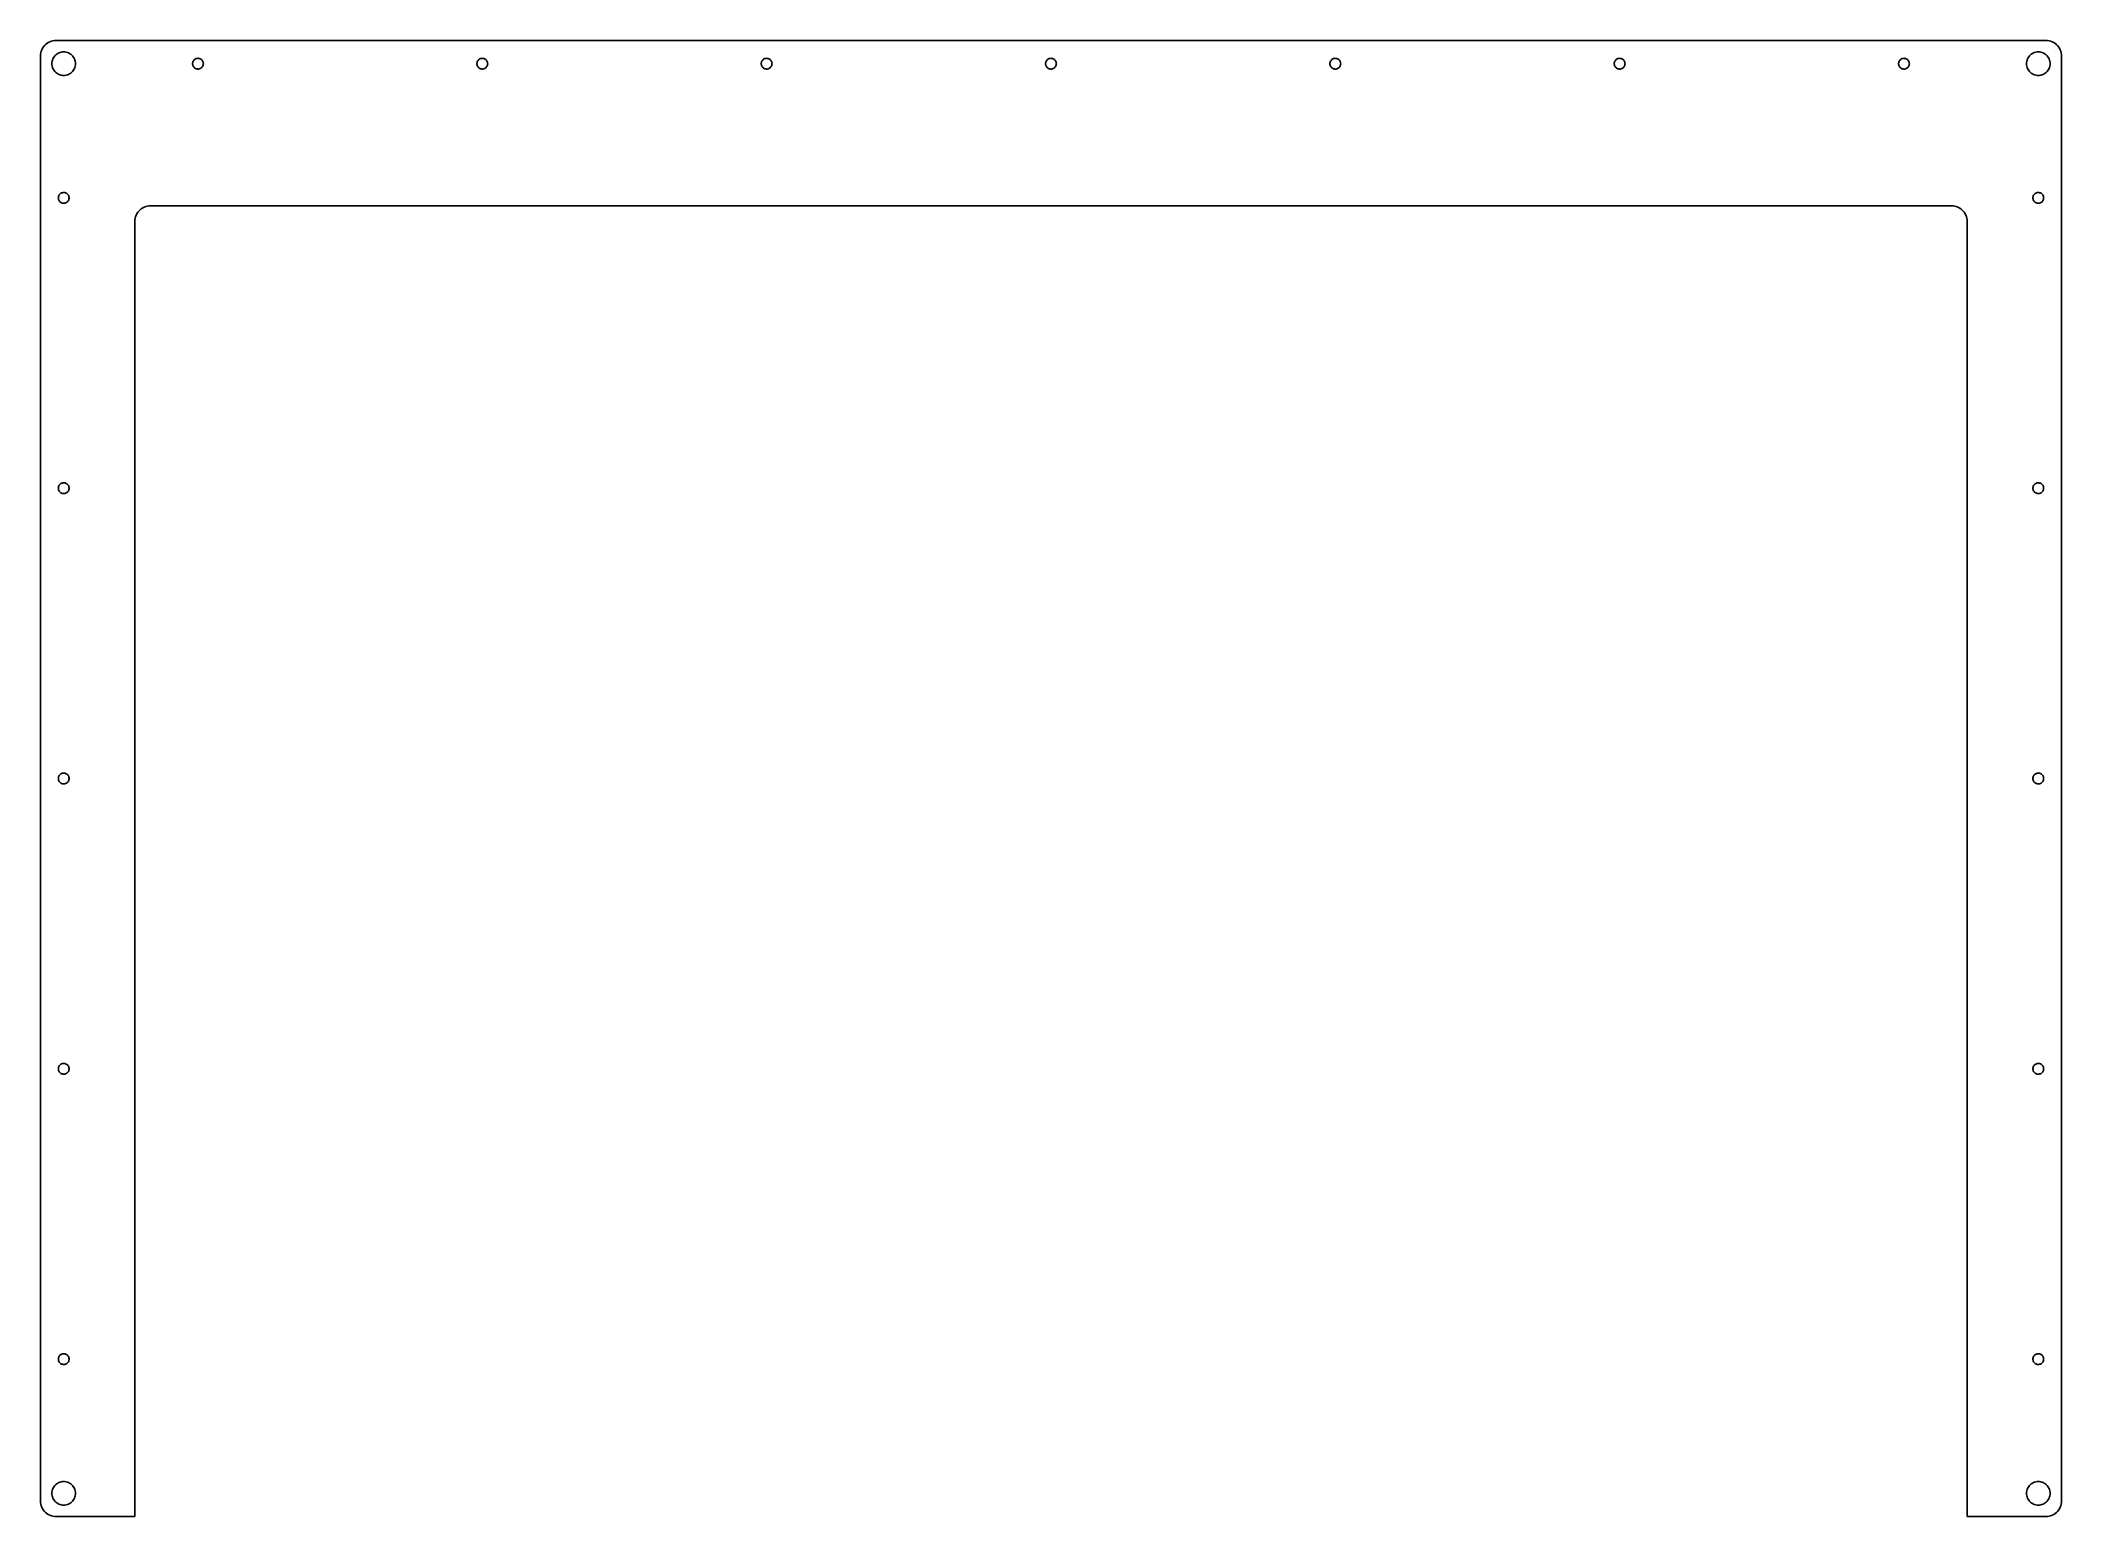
# Model space of a CAD drawing. Header units: metres. Extents: x -320 to 320, y -234 to 234.
import ezdxf

# ---------------------------------------------------------------- set-up
doc = ezdxf.new("R2010")
doc.units = ezdxf.units.M

msp = doc.modelspace()

# ---------------------------------------------------------------- linework, layer by layer
for p, q in [((-319.443, 230.759), (-319.63, 230.27)), ((-319.205, 231.225), (-319.443, 230.759)), ((-318.92, 231.664), (-319.205, 231.225)), ((-318.591, 232.071), (-318.92, 231.664)), ((-318.221, 232.441), (-318.591, 232.071)), ((-317.814, 232.77), (-318.221, 232.441)), ((-317.375, 233.055), (-317.814, 232.77)), ((-316.909, 233.293), (-317.375, 233.055)), ((-316.42, 233.48), (-316.909, 233.293)), ((-315.915, 233.616), (-316.42, 233.48)), ((-315.398, 233.698), (-315.915, 233.616)), ((-314.875, 233.725), (-315.398, 233.698)), ((314.875, 233.725), (-314.875, 233.725)), ((315.398, 233.698), (314.875, 233.725)), ((315.915, 233.616), (315.398, 233.698)), ((316.42, 233.48), (315.915, 233.616)), ((316.909, 233.293), (316.42, 233.48)), ((317.375, 233.055), (316.909, 233.293)), ((317.814, 232.77), (317.375, 233.055)), ((318.221, 232.441), (317.814, 232.77)), ((318.591, 232.071), (318.221, 232.441)), ((318.92, 231.664), (318.591, 232.071)), ((319.205, 231.225), (318.92, 231.664)), ((319.443, 230.759), (319.205, 231.225)), ((319.63, 230.27), (319.443, 230.759)), ((-319.848, 229.248), (-319.875, 228.725)), ((-319.875, 228.725), (-319.875, -228.725)), ((-319.766, 229.765), (-319.848, 229.248)), ((-319.63, 230.27), (-319.766, 229.765)), ((-316.25, 226.35), (-316.229, 226.742)), ((-316.229, 225.958), (-316.25, 226.35)), ((-316.229, 226.742), (-316.168, 227.13)), ((-316.168, 225.57), (-316.229, 225.958)), ((-316.168, 227.13), (-316.066, 227.509)), ((-316.066, 225.191), (-316.168, 225.57)), ((-316.066, 227.509), (-315.926, 227.875)), ((-315.926, 224.825), (-316.066, 225.191)), ((-315.926, 227.875), (-315.748, 228.225)), ((-315.748, 224.475), (-315.926, 224.825)), ((-315.748, 228.225), (-315.534, 228.554)), ((-315.534, 224.146), (-315.748, 224.475)), ((-315.534, 228.554), (-315.287, 228.859)), ((-315.287, 223.841), (-315.534, 224.146)), ((-315.287, 228.859), (-315.009, 229.137)), ((-315.009, 229.137), (-314.704, 229.384)), ((-314.704, 229.384), (-314.375, 229.598)), ((-314.375, 229.598), (-314.025, 229.776)), ((-314.025, 229.776), (-313.659, 229.916)), ((-313.659, 229.916), (-313.28, 230.018)), ((-313.28, 230.018), (-312.892, 230.079)), ((-312.892, 230.079), (-312.5, 230.1)), ((-312.5, 230.1), (-312.108, 230.079)), ((-312.108, 230.079), (-311.72, 230.018)), ((-311.72, 230.018), (-311.341, 229.916)), ((-311.341, 229.916), (-310.975, 229.776)), ((-310.975, 229.776), (-310.625, 229.598)), ((-310.625, 229.598), (-310.296, 229.384)), ((-310.296, 229.384), (-309.991, 229.137)), ((-309.991, 229.137), (-309.713, 228.859)), ((-309.713, 228.859), (-309.466, 228.554)), ((-309.466, 224.146), (-309.713, 223.841)), ((-309.466, 228.554), (-309.252, 228.225)), ((-309.252, 224.475), (-309.466, 224.146)), ((-309.252, 228.225), (-309.074, 227.875)), ((-309.074, 224.825), (-309.252, 224.475)), ((-309.074, 227.875), (-308.934, 227.509)), ((-308.934, 225.191), (-309.074, 224.825)), ((-308.934, 227.509), (-308.832, 227.13)), ((-308.832, 225.57), (-308.934, 225.191)), ((-308.832, 227.13), (-308.771, 226.742)), ((-308.771, 225.958), (-308.832, 225.57)), ((-308.771, 226.742), (-308.75, 226.35)), ((-308.75, 226.35), (-308.771, 225.958)), ((-271.695, 226.474), (-271.659, 226.72)), ((-271.695, 226.226), (-271.695, 226.474)), ((-271.659, 225.98), (-271.695, 226.226)), ((-271.659, 226.72), (-271.588, 226.957)), ((-271.588, 225.743), (-271.659, 225.98)), ((-271.588, 226.957), (-271.482, 227.182)), ((-271.482, 225.518), (-271.588, 225.743)), ((-271.482, 227.182), (-271.346, 227.389)), ((-271.346, 225.311), (-271.482, 225.518)), ((-271.346, 227.389), (-271.18, 227.574)), ((-271.18, 225.126), (-271.346, 225.311)), ((-271.18, 227.574), (-270.989, 227.733)), ((-270.989, 224.967), (-271.18, 225.126)), ((-270.989, 227.733), (-270.777, 227.862)), ((-270.777, 224.838), (-270.989, 224.967)), ((-270.777, 227.862), (-270.549, 227.959)), ((-270.549, 224.741), (-270.777, 224.838)), ((-270.549, 227.959), (-270.309, 228.022)), ((-270.309, 224.678), (-270.549, 224.741)), ((-270.309, 228.022), (-270.062, 228.049)), ((-270.062, 224.651), (-270.309, 224.678)), ((-270.062, 228.049), (-269.814, 228.04)), ((-269.814, 224.66), (-270.062, 224.651)), ((-269.814, 228.04), (-269.57, 227.995)), ((-269.57, 224.705), (-269.814, 224.66)), ((-269.57, 227.995), (-269.335, 227.915)), ((-269.335, 224.785), (-269.57, 224.705)), ((-269.335, 227.915), (-269.114, 227.801)), ((-269.114, 224.899), (-269.335, 224.785)), ((-269.114, 227.801), (-268.913, 227.657)), ((-268.913, 225.043), (-269.114, 224.899)), ((-268.913, 227.657), (-268.734, 227.484)), ((-268.734, 225.216), (-268.913, 225.043)), ((-268.734, 227.484), (-268.582, 227.288)), ((-268.582, 225.412), (-268.734, 225.216)), ((-268.582, 227.288), (-268.461, 227.072)), ((-268.461, 225.628), (-268.582, 225.412)), ((-268.461, 227.072), (-268.372, 226.84)), ((-268.372, 225.86), (-268.461, 225.628)), ((-268.372, 226.84), (-268.318, 226.598)), ((-268.318, 226.102), (-268.372, 225.86)), ((-268.318, 226.598), (-268.3, 226.35)), ((-268.3, 226.35), (-268.318, 226.102)), ((-181.695, 226.474), (-181.659, 226.72)), ((-181.695, 226.226), (-181.695, 226.474)), ((-181.659, 225.98), (-181.695, 226.226)), ((-181.659, 226.72), (-181.588, 226.957)), ((-181.588, 225.743), (-181.659, 225.98)), ((-181.588, 226.957), (-181.482, 227.182)), ((-181.482, 225.518), (-181.588, 225.743)), ((-181.482, 227.182), (-181.346, 227.389)), ((-181.346, 225.311), (-181.482, 225.518)), ((-181.346, 227.389), (-181.18, 227.574)), ((-181.18, 225.126), (-181.346, 225.311)), ((-181.18, 227.574), (-180.989, 227.733)), ((-180.989, 224.967), (-181.18, 225.126)), ((-180.989, 227.733), (-180.777, 227.862)), ((-180.777, 224.838), (-180.989, 224.967)), ((-180.777, 227.862), (-180.549, 227.959)), ((-180.549, 224.741), (-180.777, 224.838)), ((-180.549, 227.959), (-180.309, 228.022)), ((-180.309, 224.678), (-180.549, 224.741)), ((-180.309, 228.022), (-180.062, 228.049)), ((-180.062, 224.651), (-180.309, 224.678)), ((-180.062, 228.049), (-179.814, 228.04)), ((-179.814, 224.66), (-180.062, 224.651)), ((-179.814, 228.04), (-179.57, 227.995)), ((-179.57, 224.705), (-179.814, 224.66)), ((-179.57, 227.995), (-179.335, 227.915)), ((-179.335, 224.785), (-179.57, 224.705)), ((-179.335, 227.915), (-179.114, 227.801)), ((-179.114, 224.899), (-179.335, 224.785)), ((-179.114, 227.801), (-178.913, 227.657)), ((-178.913, 225.043), (-179.114, 224.899)), ((-178.913, 227.657), (-178.734, 227.484)), ((-178.734, 225.216), (-178.913, 225.043)), ((-178.734, 227.484), (-178.582, 227.288)), ((-178.582, 225.412), (-178.734, 225.216)), ((-178.582, 227.288), (-178.461, 227.072)), ((-178.461, 225.628), (-178.582, 225.412)), ((-178.461, 227.072), (-178.372, 226.84)), ((-178.372, 225.86), (-178.461, 225.628)), ((-178.372, 226.84), (-178.318, 226.598)), ((-178.318, 226.102), (-178.372, 225.86)), ((-178.318, 226.598), (-178.3, 226.35)), ((-178.3, 226.35), (-178.318, 226.102)), ((-91.6955, 226.474), (-91.6593, 226.72)), ((-91.6955, 226.226), (-91.6955, 226.474)), ((-91.6593, 225.98), (-91.6955, 226.226)), ((-91.6593, 226.72), (-91.5878, 226.957)), ((-91.5878, 225.743), (-91.6593, 225.98)), ((-91.5878, 226.957), (-91.4825, 227.182)), ((-91.4825, 225.518), (-91.5878, 225.743)), ((-91.4825, 227.182), (-91.3455, 227.389)), ((-91.3455, 225.311), (-91.4825, 225.518)), ((-91.3455, 227.389), (-91.1799, 227.574)), ((-91.1799, 225.126), (-91.3455, 225.311)), ((-91.1799, 227.574), (-90.9892, 227.733)), ((-90.9892, 224.967), (-91.1799, 225.126)), ((-90.9892, 227.733), (-90.7773, 227.862)), ((-90.7773, 224.838), (-90.9892, 224.967)), ((-90.7773, 227.862), (-90.5489, 227.959)), ((-90.5489, 224.741), (-90.7773, 224.838)), ((-90.5489, 227.959), (-90.3088, 228.022)), ((-90.3088, 224.678), (-90.5489, 224.741)), ((-90.3088, 228.022), (-90.0621, 228.049)), ((-90.0621, 224.651), (-90.3088, 224.678)), ((-90.0621, 228.049), (-89.8141, 228.04)), ((-89.8141, 224.66), (-90.0621, 224.651)), ((-89.8141, 228.04), (-89.57, 227.995)), ((-89.57, 224.705), (-89.8141, 224.66)), ((-89.57, 227.995), (-89.3351, 227.915)), ((-89.3351, 224.785), (-89.57, 224.705)), ((-89.3351, 227.915), (-89.1144, 227.801)), ((-89.1144, 224.899), (-89.3351, 224.785)), ((-89.1144, 227.801), (-88.9126, 227.657)), ((-88.9126, 225.043), (-89.1144, 224.899)), ((-88.9126, 227.657), (-88.7339, 227.484)), ((-88.7339, 225.216), (-88.9126, 225.043)), ((-88.7339, 227.484), (-88.5822, 227.288)), ((-88.5822, 225.412), (-88.7339, 225.216)), ((-88.5822, 227.288), (-88.4607, 227.072)), ((-88.4607, 225.628), (-88.5822, 225.412)), ((-88.4607, 227.072), (-88.3721, 226.84)), ((-88.3721, 225.86), (-88.4607, 225.628)), ((-88.3721, 226.84), (-88.3181, 226.598)), ((-88.3181, 226.102), (-88.3721, 225.86)), ((-88.3181, 226.598), (-88.3, 226.35)), ((-88.3, 226.35), (-88.3181, 226.102)), ((-1.69545, 226.474), (-1.65932, 226.72)), ((-1.69545, 226.226), (-1.69545, 226.474)), ((-1.65932, 225.98), (-1.69545, 226.226)), ((-1.65932, 226.72), (-1.58781, 226.957)), ((-1.58781, 225.743), (-1.65932, 225.98)), ((-1.58781, 226.957), (-1.48248, 227.182)), ((-1.48248, 225.518), (-1.58781, 225.743)), ((-1.48248, 227.182), (-1.34554, 227.389)), ((-1.34554, 225.311), (-1.48248, 225.518)), ((-1.34554, 227.389), (-1.17992, 227.574)), ((-1.17992, 225.126), (-1.34554, 225.311)), ((-1.17992, 227.574), (-0.989151, 227.733)), ((-0.989151, 224.967), (-1.17992, 225.126)), ((-0.989151, 227.733), (-0.777298, 227.862)), ((-0.777298, 224.838), (-0.989151, 224.967)), ((-0.777298, 227.862), (-0.548889, 227.959)), ((-0.548889, 224.741), (-0.777298, 224.838)), ((-0.548889, 227.959), (-0.308777, 228.022)), ((-0.308777, 224.678), (-0.548889, 224.741)), ((-0.308777, 228.022), (-0.062073, 228.049)), ((-0.062073, 224.651), (-0.308777, 224.678)), ((-0.062073, 228.049), (0.185928, 228.04)), ((0.185928, 224.66), (-0.062073, 224.651)), ((0.185928, 228.04), (0.429977, 227.995)), ((0.429977, 224.705), (0.185928, 224.66)), ((0.429977, 227.995), (0.664871, 227.915)), ((0.664871, 224.785), (0.429977, 224.705)), ((0.664871, 227.915), (0.88559, 227.801)), ((0.88559, 224.899), (0.664871, 224.785)), ((0.88559, 227.801), (1.08743, 227.657)), ((1.08743, 225.043), (0.88559, 224.899)), ((1.08743, 227.657), (1.2661, 227.484)), ((1.2661, 225.216), (1.08743, 225.043)), ((1.2661, 227.484), (1.41779, 227.288)), ((1.41779, 225.412), (1.2661, 225.216)), ((1.41779, 227.288), (1.53926, 227.072)), ((1.53926, 225.628), (1.41779, 225.412)), ((1.53926, 227.072), (1.62791, 226.84)), ((1.62791, 225.86), (1.53926, 225.628)), ((1.62791, 226.84), (1.68187, 226.598)), ((1.68187, 226.102), (1.62791, 225.86)), ((1.68187, 226.598), (1.7, 226.35)), ((1.7, 226.35), (1.68187, 226.102)), ((88.3045, 226.474), (88.3407, 226.72)), ((88.3045, 226.226), (88.3045, 226.474)), ((88.3407, 225.98), (88.3045, 226.226)), ((88.3407, 226.72), (88.4122, 226.957)), ((88.4122, 225.743), (88.3407, 225.98)), ((88.4122, 226.957), (88.5175, 227.182)), ((88.5175, 225.518), (88.4122, 225.743)), ((88.5175, 227.182), (88.6544, 227.389)), ((88.6544, 225.311), (88.5175, 225.518)), ((88.6544, 227.389), (88.8201, 227.574)), ((88.8201, 225.126), (88.6544, 225.311)), ((88.8201, 227.574), (89.0108, 227.733)), ((89.0108, 224.967), (88.8201, 225.126)), ((89.0108, 227.733), (89.2227, 227.862)), ((89.2227, 224.838), (89.0108, 224.967)), ((89.2227, 227.862), (89.4511, 227.959)), ((89.4511, 224.741), (89.2227, 224.838)), ((89.4511, 227.959), (89.6912, 228.022)), ((89.6912, 224.678), (89.4511, 224.741)), ((89.6912, 228.022), (89.9379, 228.049)), ((89.9379, 224.651), (89.6912, 224.678)), ((89.9379, 228.049), (90.1859, 228.04)), ((90.1859, 224.66), (89.9379, 224.651)), ((90.1859, 228.04), (90.43, 227.995)), ((90.43, 224.705), (90.1859, 224.66)), ((90.43, 227.995), (90.6649, 227.915)), ((90.6649, 224.785), (90.43, 224.705)), ((90.6649, 227.915), (90.8856, 227.801)), ((90.8856, 224.899), (90.6649, 224.785)), ((90.8856, 227.801), (91.0874, 227.657)), ((91.0874, 225.043), (90.8856, 224.899)), ((91.0874, 227.657), (91.2661, 227.484)), ((91.2661, 225.216), (91.0874, 225.043)), ((91.2661, 227.484), (91.4178, 227.288)), ((91.4178, 225.412), (91.2661, 225.216)), ((91.4178, 227.288), (91.5393, 227.072)), ((91.5393, 225.628), (91.4178, 225.412)), ((91.5393, 227.072), (91.6279, 226.84)), ((91.6279, 225.86), (91.5393, 225.628)), ((91.6279, 226.84), (91.6819, 226.598)), ((91.6819, 226.102), (91.6279, 225.86)), ((91.6819, 226.598), (91.7, 226.35)), ((91.7, 226.35), (91.6819, 226.102)), ((178.305, 226.474), (178.341, 226.72)), ((178.305, 226.226), (178.305, 226.474)), ((178.341, 225.98), (178.305, 226.226)), ((178.341, 226.72), (178.412, 226.957)), ((178.412, 225.743), (178.341, 225.98)), ((178.412, 226.957), (178.518, 227.182)), ((178.518, 225.518), (178.412, 225.743)), ((178.518, 227.182), (178.654, 227.389)), ((178.654, 225.311), (178.518, 225.518)), ((178.654, 227.389), (178.82, 227.574)), ((178.82, 225.126), (178.654, 225.311)), ((178.82, 227.574), (179.011, 227.733)), ((179.011, 224.967), (178.82, 225.126)), ((179.011, 227.733), (179.223, 227.862)), ((179.223, 224.838), (179.011, 224.967)), ((179.223, 227.862), (179.451, 227.959)), ((179.451, 224.741), (179.223, 224.838)), ((179.451, 227.959), (179.691, 228.022)), ((179.691, 224.678), (179.451, 224.741)), ((179.691, 228.022), (179.938, 228.049)), ((179.938, 224.651), (179.691, 224.678)), ((179.938, 228.049), (180.186, 228.04)), ((180.186, 224.66), (179.938, 224.651)), ((180.186, 228.04), (180.43, 227.995)), ((180.43, 224.705), (180.186, 224.66)), ((180.43, 227.995), (180.665, 227.915)), ((180.665, 224.785), (180.43, 224.705)), ((180.665, 227.915), (180.886, 227.801)), ((180.886, 224.899), (180.665, 224.785)), ((180.886, 227.801), (181.087, 227.657)), ((181.087, 225.043), (180.886, 224.899)), ((181.087, 227.657), (181.266, 227.484)), ((181.266, 225.216), (181.087, 225.043)), ((181.266, 227.484), (181.418, 227.288)), ((181.418, 225.412), (181.266, 225.216)), ((181.418, 227.288), (181.539, 227.072)), ((181.539, 225.628), (181.418, 225.412)), ((181.539, 227.072), (181.628, 226.84)), ((181.628, 225.86), (181.539, 225.628)), ((181.628, 226.84), (181.682, 226.598)), ((181.682, 226.102), (181.628, 225.86)), ((181.682, 226.598), (181.7, 226.35)), ((181.7, 226.35), (181.682, 226.102)), ((268.305, 226.474), (268.341, 226.72)), ((268.305, 226.226), (268.305, 226.474)), ((268.341, 225.98), (268.305, 226.226)), ((268.341, 226.72), (268.412, 226.957)), ((268.412, 225.743), (268.341, 225.98)), ((268.412, 226.957), (268.518, 227.182)), ((268.518, 225.518), (268.412, 225.743)), ((268.518, 227.182), (268.654, 227.389)), ((268.654, 225.311), (268.518, 225.518)), ((268.654, 227.389), (268.82, 227.574)), ((268.82, 225.126), (268.654, 225.311)), ((268.82, 227.574), (269.011, 227.733)), ((269.011, 224.967), (268.82, 225.126)), ((269.011, 227.733), (269.223, 227.862)), ((269.223, 224.838), (269.011, 224.967)), ((269.223, 227.862), (269.451, 227.959)), ((269.451, 224.741), (269.223, 224.838)), ((269.451, 227.959), (269.691, 228.022)), ((269.691, 224.678), (269.451, 224.741)), ((269.691, 228.022), (269.938, 228.049)), ((269.938, 224.651), (269.691, 224.678)), ((269.938, 228.049), (270.186, 228.04)), ((270.186, 224.66), (269.938, 224.651)), ((270.186, 228.04), (270.43, 227.995)), ((270.43, 224.705), (270.186, 224.66)), ((270.43, 227.995), (270.665, 227.915)), ((270.665, 224.785), (270.43, 224.705)), ((270.665, 227.915), (270.886, 227.801)), ((270.886, 224.899), (270.665, 224.785)), ((270.886, 227.801), (271.087, 227.657)), ((271.087, 225.043), (270.886, 224.899)), ((271.087, 227.657), (271.266, 227.484)), ((271.266, 225.216), (271.087, 225.043)), ((271.266, 227.484), (271.418, 227.288)), ((271.418, 225.412), (271.266, 225.216)), ((271.418, 227.288), (271.539, 227.072)), ((271.539, 225.628), (271.418, 225.412)), ((271.539, 227.072), (271.628, 226.84)), ((271.628, 225.86), (271.539, 225.628)), ((271.628, 226.84), (271.682, 226.598)), ((271.682, 226.102), (271.628, 225.86)), ((271.682, 226.598), (271.7, 226.35)), ((271.7, 226.35), (271.682, 226.102)), ((308.75, 226.35), (308.771, 226.742)), ((308.771, 225.958), (308.75, 226.35)), ((308.771, 226.742), (308.832, 227.13)), ((308.832, 225.57), (308.771, 225.958)), ((308.832, 227.13), (308.934, 227.509)), ((308.934, 225.191), (308.832, 225.57)), ((308.934, 227.509), (309.074, 227.875)), ((309.074, 224.825), (308.934, 225.191)), ((309.074, 227.875), (309.252, 228.225)), ((309.252, 224.475), (309.074, 224.825)), ((309.252, 228.225), (309.466, 228.554)), ((309.466, 224.146), (309.252, 224.475)), ((309.466, 228.554), (309.713, 228.859)), ((309.713, 223.841), (309.466, 224.146)), ((309.713, 228.859), (309.991, 229.137)), ((309.991, 229.137), (310.296, 229.384)), ((310.296, 229.384), (310.625, 229.598)), ((310.625, 229.598), (310.975, 229.776)), ((310.975, 229.776), (311.341, 229.916)), ((311.341, 229.916), (311.72, 230.018)), ((311.72, 230.018), (312.108, 230.079)), ((312.108, 230.079), (312.5, 230.1)), ((312.5, 230.1), (312.892, 230.079)), ((312.892, 230.079), (313.28, 230.018)), ((313.28, 230.018), (313.659, 229.916)), ((313.659, 229.916), (314.025, 229.776)), ((314.025, 229.776), (314.375, 229.598)), ((314.375, 229.598), (314.704, 229.384)), ((314.704, 229.384), (315.009, 229.137)), ((315.009, 229.137), (315.287, 228.859)), ((315.287, 228.859), (315.534, 228.554)), ((315.534, 224.146), (315.287, 223.841)), ((315.534, 228.554), (315.748, 228.225)), ((315.748, 224.475), (315.534, 224.146)), ((315.748, 228.225), (315.926, 227.875)), ((315.926, 224.825), (315.748, 224.475)), ((315.926, 227.875), (316.066, 227.509)), ((316.066, 225.191), (315.926, 224.825)), ((316.066, 227.509), (316.168, 227.13)), ((316.168, 225.57), (316.066, 225.191)), ((316.168, 227.13), (316.229, 226.742)), ((316.229, 225.958), (316.168, 225.57)), ((316.229, 226.742), (316.25, 226.35)), ((316.25, 226.35), (316.229, 225.958)), ((319.766, 229.765), (319.63, 230.27)), ((319.848, 229.248), (319.766, 229.765)), ((319.875, 228.725), (319.848, 229.248)), ((319.875, -228.725), (319.875, 228.725)), ((-315.009, 223.563), (-315.287, 223.841)), ((-314.704, 223.316), (-315.009, 223.563)), ((-314.375, 223.102), (-314.704, 223.316)), ((-314.025, 222.924), (-314.375, 223.102)), ((-313.659, 222.784), (-314.025, 222.924)), ((-313.28, 222.682), (-313.659, 222.784)), ((-312.892, 222.621), (-313.28, 222.682)), ((-312.5, 222.6), (-312.892, 222.621)), ((-312.108, 222.621), (-312.5, 222.6)), ((-311.72, 222.682), (-312.108, 222.621)), ((-311.341, 222.784), (-311.72, 222.682)), ((-310.975, 222.924), (-311.341, 222.784)), ((-310.625, 223.102), (-310.975, 222.924)), ((-310.296, 223.316), (-310.625, 223.102)), ((-309.991, 223.563), (-310.296, 223.316)), ((-309.713, 223.841), (-309.991, 223.563)), ((309.991, 223.563), (309.713, 223.841)), ((310.296, 223.316), (309.991, 223.563)), ((310.625, 223.102), (310.296, 223.316)), ((310.975, 222.924), (310.625, 223.102)), ((311.341, 222.784), (310.975, 222.924)), ((311.72, 222.682), (311.341, 222.784)), ((312.108, 222.621), (311.72, 222.682)), ((312.5, 222.6), (312.108, 222.621)), ((312.892, 222.621), (312.5, 222.6)), ((313.28, 222.682), (312.892, 222.621)), ((313.659, 222.784), (313.28, 222.682)), ((314.025, 222.924), (313.659, 222.784)), ((314.375, 223.102), (314.025, 222.924)), ((314.704, 223.316), (314.375, 223.102)), ((315.009, 223.563), (314.704, 223.316)), ((315.287, 223.841), (315.009, 223.563)), ((-312.93, 185.495), (-312.686, 185.54)), ((-312.686, 185.54), (-312.438, 185.549)), ((-312.438, 185.549), (-312.191, 185.522)), ((312.191, 185.522), (312.438, 185.549)), ((312.438, 185.549), (312.686, 185.54)), ((312.686, 185.54), (312.93, 185.495)), ((-314.2, 183.85), (-314.182, 184.098)), ((-314.182, 183.602), (-314.2, 183.85)), ((-314.182, 184.098), (-314.128, 184.34)), ((-314.128, 183.36), (-314.182, 183.602)), ((-314.128, 184.34), (-314.039, 184.572)), ((-314.039, 183.128), (-314.128, 183.36)), ((-314.039, 184.572), (-313.918, 184.788)), ((-313.918, 182.912), (-314.039, 183.128)), ((-313.918, 184.788), (-313.766, 184.984)), ((-313.766, 182.716), (-313.918, 182.912)), ((-313.766, 184.984), (-313.587, 185.157)), ((-313.587, 182.543), (-313.766, 182.716)), ((-313.587, 185.157), (-313.386, 185.301)), ((-313.386, 182.399), (-313.587, 182.543)), ((-313.386, 185.301), (-313.165, 185.415)), ((-313.165, 182.285), (-313.386, 182.399)), ((-313.165, 185.415), (-312.93, 185.495)), ((-312.93, 182.205), (-313.165, 182.285)), ((-312.686, 182.16), (-312.93, 182.205)), ((-312.438, 182.151), (-312.686, 182.16)), ((-312.191, 182.178), (-312.438, 182.151)), ((-312.191, 185.522), (-311.951, 185.459)), ((-311.951, 182.241), (-312.191, 182.178)), ((-311.951, 185.459), (-311.723, 185.362)), ((-311.723, 182.338), (-311.951, 182.241)), ((-311.723, 185.362), (-311.511, 185.233)), ((-311.511, 182.467), (-311.723, 182.338)), ((-311.511, 185.233), (-311.32, 185.074)), ((-311.32, 182.626), (-311.511, 182.467)), ((-311.32, 185.074), (-311.154, 184.889)), ((-311.154, 182.811), (-311.32, 182.626)), ((-311.154, 184.889), (-311.018, 184.682)), ((-311.018, 183.018), (-311.154, 182.811)), ((-311.018, 184.682), (-310.912, 184.457)), ((-310.912, 183.243), (-311.018, 183.018)), ((-310.912, 184.457), (-310.841, 184.22)), ((-310.841, 183.48), (-310.912, 183.243)), ((-310.841, 184.22), (-310.805, 183.974)), ((-310.805, 183.726), (-310.841, 183.48)), ((-310.805, 183.974), (-310.805, 183.726)), ((-289.33, 178.85), (-289.045, 179.289)), ((-289.045, 179.289), (-288.716, 179.696)), ((-288.716, 179.696), (-288.346, 180.066)), ((-288.346, 180.066), (-287.939, 180.395)), ((-287.939, 180.395), (-287.5, 180.68)), ((-287.5, 180.68), (-287.034, 180.918)), ((-287.034, 180.918), (-286.545, 181.105)), ((-286.545, 181.105), (-286.04, 181.241)), ((-286.04, 181.241), (-285.523, 181.323)), ((-285.523, 181.323), (-285, 181.35)), ((-285, 181.35), (285, 181.35)), ((285, 181.35), (285.523, 181.323)), ((285.523, 181.323), (286.04, 181.241)), ((286.04, 181.241), (286.545, 181.105)), ((286.545, 181.105), (287.034, 180.918)), ((287.034, 180.918), (287.5, 180.68)), ((287.5, 180.68), (287.939, 180.395)), ((287.939, 180.395), (288.346, 180.066)), ((288.346, 180.066), (288.716, 179.696)), ((288.716, 179.696), (289.045, 179.289)), ((289.045, 179.289), (289.33, 178.85)), ((310.805, 183.974), (310.841, 184.22)), ((310.805, 183.726), (310.805, 183.974)), ((310.841, 183.48), (310.805, 183.726)), ((310.841, 184.22), (310.912, 184.457)), ((310.912, 183.243), (310.841, 183.48)), ((310.912, 184.457), (311.018, 184.682)), ((311.018, 183.018), (310.912, 183.243)), ((311.018, 184.682), (311.154, 184.889)), ((311.154, 182.811), (311.018, 183.018)), ((311.154, 184.889), (311.32, 185.074)), ((311.32, 182.626), (311.154, 182.811)), ((311.32, 185.074), (311.511, 185.233)), ((311.511, 182.467), (311.32, 182.626)), ((311.511, 185.233), (311.723, 185.362)), ((311.723, 182.338), (311.511, 182.467)), ((311.723, 185.362), (311.951, 185.459)), ((311.951, 182.241), (311.723, 182.338)), ((311.951, 185.459), (312.191, 185.522)), ((312.191, 182.178), (311.951, 182.241)), ((312.438, 182.151), (312.191, 182.178)), ((312.686, 182.16), (312.438, 182.151)), ((312.93, 182.205), (312.686, 182.16)), ((312.93, 185.495), (313.165, 185.415)), ((313.165, 182.285), (312.93, 182.205)), ((313.165, 185.415), (313.386, 185.301)), ((313.386, 182.399), (313.165, 182.285)), ((313.386, 185.301), (313.587, 185.157)), ((313.587, 182.543), (313.386, 182.399)), ((313.587, 185.157), (313.766, 184.984)), ((313.766, 182.716), (313.587, 182.543)), ((313.766, 184.984), (313.918, 184.788)), ((313.918, 182.912), (313.766, 182.716)), ((313.918, 184.788), (314.039, 184.572)), ((314.039, 183.128), (313.918, 182.912)), ((314.039, 184.572), (314.128, 184.34)), ((314.128, 183.36), (314.039, 183.128)), ((314.128, 184.34), (314.182, 184.098)), ((314.182, 183.602), (314.128, 183.36)), ((314.182, 184.098), (314.2, 183.85)), ((314.2, 183.85), (314.182, 183.602)), ((-290, 176.35), (-289.973, 176.873)), ((-290, -233.725), (-290, 176.35)), ((-289.973, 176.873), (-289.891, 177.39)), ((-289.891, 177.39), (-289.755, 177.895)), ((-289.755, 177.895), (-289.568, 178.384)), ((-289.568, 178.384), (-289.33, 178.85)), ((289.33, 178.85), (289.568, 178.384)), ((289.568, 178.384), (289.755, 177.895)), ((289.755, 177.895), (289.891, 177.39)), ((289.891, 177.39), (289.973, 176.873)), ((289.973, 176.873), (290, 176.35)), ((290, 176.35), (290, -233.725)), ((-314.2, 91.925), (-314.182, 92.1725)), ((-314.182, 91.6775), (-314.2, 91.925)), ((-314.182, 92.1725), (-314.128, 92.4148)), ((-314.128, 91.4352), (-314.182, 91.6775)), ((-314.128, 92.4148), (-314.039, 92.6466)), ((-314.039, 91.2034), (-314.128, 91.4352)), ((-314.039, 92.6466), (-313.918, 92.863)), ((-313.918, 90.987), (-314.039, 91.2034)), ((-313.918, 92.863), (-313.766, 93.0594)), ((-313.766, 90.7906), (-313.918, 90.987)), ((-313.766, 93.0594), (-313.587, 93.2317)), ((-313.587, 90.6183), (-313.766, 90.7906)), ((-313.587, 93.2317), (-313.386, 93.3761)), ((-313.386, 90.4739), (-313.587, 90.6183)), ((-313.386, 93.3761), (-313.165, 93.4896)), ((-313.165, 90.3604), (-313.386, 90.4739)), ((-313.165, 93.4896), (-312.93, 93.5697)), ((-312.93, 90.2803), (-313.165, 90.3604)), ((-312.93, 93.5697), (-312.686, 93.6148)), ((-312.686, 90.2352), (-312.93, 90.2803)), ((-312.686, 93.6148), (-312.438, 93.6239)), ((-312.438, 90.2261), (-312.686, 90.2352)), ((-312.438, 93.6239), (-312.191, 93.5967)), ((-312.191, 90.2533), (-312.438, 90.2261)), ((-312.191, 93.5967), (-311.951, 93.534)), ((-311.951, 90.3161), (-312.191, 90.2533)), ((-311.951, 93.534), (-311.723, 93.4369)), ((-311.723, 90.4131), (-311.951, 90.3161)), ((-311.723, 93.4369), (-311.511, 93.3076)), ((-311.511, 90.5424), (-311.723, 90.4131)), ((-311.511, 93.3076), (-311.32, 93.1488)), ((-311.32, 90.7012), (-311.511, 90.5424)), ((-311.32, 93.1488), (-311.154, 92.964)), ((-311.154, 90.886), (-311.32, 90.7012)), ((-311.154, 92.964), (-311.018, 92.757)), ((-311.018, 91.093), (-311.154, 90.886)), ((-311.018, 92.757), (-310.912, 92.5323)), ((-310.912, 91.3177), (-311.018, 91.093)), ((-310.912, 92.5323), (-310.841, 92.2946)), ((-310.841, 91.5554), (-310.912, 91.3177)), ((-310.841, 92.2946), (-310.805, 92.0491)), ((-310.805, 91.8009), (-310.841, 91.5554)), ((-310.805, 92.0491), (-310.805, 91.8009)), ((310.805, 92.0491), (310.841, 92.2946)), ((310.805, 91.8009), (310.805, 92.0491)), ((310.841, 91.5554), (310.805, 91.8009)), ((310.841, 92.2946), (310.912, 92.5323)), ((310.912, 91.3177), (310.841, 91.5554)), ((310.912, 92.5323), (311.018, 92.757)), ((311.018, 91.093), (310.912, 91.3177)), ((311.018, 92.757), (311.154, 92.964)), ((311.154, 90.886), (311.018, 91.093)), ((311.154, 92.964), (311.32, 93.1488)), ((311.32, 90.7012), (311.154, 90.886)), ((311.32, 93.1488), (311.511, 93.3076)), ((311.511, 90.5424), (311.32, 90.7012)), ((311.511, 93.3076), (311.723, 93.4369)), ((311.723, 90.4131), (311.511, 90.5424)), ((311.723, 93.4369), (311.951, 93.534)), ((311.951, 90.3161), (311.723, 90.4131)), ((311.951, 93.534), (312.191, 93.5967)), ((312.191, 90.2533), (311.951, 90.3161)), ((312.191, 93.5967), (312.438, 93.6239)), ((312.438, 90.2261), (312.191, 90.2533)), ((312.438, 93.6239), (312.686, 93.6148)), ((312.686, 90.2352), (312.438, 90.2261)), ((312.686, 93.6148), (312.93, 93.5697)), ((312.93, 90.2803), (312.686, 90.2352)), ((312.93, 93.5697), (313.165, 93.4896)), ((313.165, 90.3604), (312.93, 90.2803)), ((313.165, 93.4896), (313.386, 93.3761)), ((313.386, 90.4739), (313.165, 90.3604)), ((313.386, 93.3761), (313.587, 93.2317)), ((313.587, 90.6183), (313.386, 90.4739)), ((313.587, 93.2317), (313.766, 93.0594)), ((313.766, 90.7906), (313.587, 90.6183)), ((313.766, 93.0594), (313.918, 92.863)), ((313.918, 90.987), (313.766, 90.7906)), ((313.918, 92.863), (314.039, 92.6466)), ((314.039, 91.2034), (313.918, 90.987)), ((314.039, 92.6466), (314.128, 92.4148)), ((314.128, 91.4352), (314.039, 91.2034)), ((314.128, 92.4148), (314.182, 92.1725)), ((314.182, 91.6775), (314.128, 91.4352)), ((314.182, 92.1725), (314.2, 91.925)), ((314.2, 91.925), (314.182, 91.6775)), ((-314.2, 0), (-314.182, 0.247513)), ((-314.182, -0.247513), (-314.2, 0)), ((-314.182, 0.247513), (-314.128, 0.489761)), ((-314.128, 0.489761), (-314.039, 0.721573)), ((-314.039, 0.721573), (-313.918, 0.938004)), ((-313.918, 0.938004), (-313.766, 1.13443)), ((-313.766, 1.13443), (-313.587, 1.30669)), ((-313.587, 1.30669), (-313.386, 1.4511)), ((-313.386, 1.4511), (-313.165, 1.56458)), ((-313.165, 1.56458), (-312.93, 1.64471)), ((-312.93, 1.64471), (-312.686, 1.68979)), ((-312.686, 1.68979), (-312.438, 1.69885)), ((-312.438, 1.69885), (-312.191, 1.67171)), ((-312.191, 1.67171), (-311.951, 1.60893)), ((-311.951, 1.60893), (-311.723, 1.51187)), ((-311.723, 1.51187), (-311.511, 1.38258)), ((-311.511, 1.38258), (-311.32, 1.22383)), ((-311.32, 1.22383), (-311.154, 1.03899)), ((-311.154, 1.03899), (-311.018, 0.832001)), ((-311.018, 0.832001), (-310.912, 0.607285)), ((-310.912, 0.607285), (-310.841, 0.369629)), ((-310.841, 0.369629), (-310.805, 0.124084)), ((-310.805, 0.124084), (-310.805, -0.124084)), ((310.805, 0.124084), (310.841, 0.369629)), ((310.805, -0.124084), (310.805, 0.124084)), ((310.841, 0.369629), (310.912, 0.607285)), ((310.912, 0.607285), (311.018, 0.832001)), ((311.018, 0.832001), (311.154, 1.03899)), ((311.154, 1.03899), (311.32, 1.22383)), ((311.32, 1.22383), (311.511, 1.38258)), ((311.511, 1.38258), (311.723, 1.51187)), ((311.723, 1.51187), (311.951, 1.60893)), ((311.951, 1.60893), (312.191, 1.67171)), ((312.191, 1.67171), (312.438, 1.69885)), ((312.438, 1.69885), (312.686, 1.68979)), ((312.686, 1.68979), (312.93, 1.64471)), ((312.93, 1.64471), (313.165, 1.56458)), ((313.165, 1.56458), (313.386, 1.4511)), ((313.386, 1.4511), (313.587, 1.30669)), ((313.587, 1.30669), (313.766, 1.13443)), ((313.766, 1.13443), (313.918, 0.938004)), ((313.918, 0.938004), (314.039, 0.721573)), ((314.039, 0.721573), (314.128, 0.489761)), ((314.128, 0.489761), (314.182, 0.247513)), ((314.182, 0.247513), (314.2, 0)), ((314.2, 0), (314.182, -0.247513)), ((-314.128, -0.489761), (-314.182, -0.247513)), ((-314.039, -0.721573), (-314.128, -0.489761)), ((-313.918, -0.938004), (-314.039, -0.721573)), ((-313.766, -1.13443), (-313.918, -0.938004)), ((-313.587, -1.30669), (-313.766, -1.13443)), ((-313.386, -1.4511), (-313.587, -1.30669)), ((-313.165, -1.56458), (-313.386, -1.4511)), ((-312.93, -1.64471), (-313.165, -1.56458)), ((-312.686, -1.68979), (-312.93, -1.64471)), ((-312.438, -1.69885), (-312.686, -1.68979)), ((-312.191, -1.67171), (-312.438, -1.69885)), ((-311.951, -1.60893), (-312.191, -1.67171)), ((-311.723, -1.51187), (-311.951, -1.60893)), ((-311.511, -1.38258), (-311.723, -1.51187)), ((-311.32, -1.22383), (-311.511, -1.38258)), ((-311.154, -1.03899), (-311.32, -1.22383)), ((-311.018, -0.832001), (-311.154, -1.03899)), ((-310.912, -0.607285), (-311.018, -0.832001)), ((-310.841, -0.369629), (-310.912, -0.607285)), ((-310.805, -0.124084), (-310.841, -0.369629)), ((310.841, -0.369629), (310.805, -0.124084)), ((310.912, -0.607285), (310.841, -0.369629)), ((311.018, -0.832001), (310.912, -0.607285)), ((311.154, -1.03899), (311.018, -0.832001)), ((311.32, -1.22383), (311.154, -1.03899)), ((311.511, -1.38258), (311.32, -1.22383)), ((311.723, -1.51187), (311.511, -1.38258)), ((311.951, -1.60893), (311.723, -1.51187)), ((312.191, -1.67171), (311.951, -1.60893)), ((312.438, -1.69885), (312.191, -1.67171)), ((312.686, -1.68979), (312.438, -1.69885)), ((312.93, -1.64471), (312.686, -1.68979)), ((313.165, -1.56458), (312.93, -1.64471)), ((313.386, -1.4511), (313.165, -1.56458)), ((313.587, -1.30669), (313.386, -1.4511)), ((313.766, -1.13443), (313.587, -1.30669)), ((313.918, -0.938004), (313.766, -1.13443)), ((314.039, -0.721573), (313.918, -0.938004)), ((314.128, -0.489761), (314.039, -0.721573)), ((314.182, -0.247513), (314.128, -0.489761)), ((-314.2, -91.925), (-314.182, -91.6775)), ((-314.182, -92.1725), (-314.2, -91.925)), ((-314.182, -91.6775), (-314.128, -91.4352)), ((-314.128, -92.4148), (-314.182, -92.1725)), ((-314.128, -91.4352), (-314.039, -91.2034)), ((-314.039, -92.6466), (-314.128, -92.4148)), ((-314.039, -91.2034), (-313.918, -90.987)), ((-313.918, -92.863), (-314.039, -92.6466)), ((-313.918, -90.987), (-313.766, -90.7906)), ((-313.766, -93.0594), (-313.918, -92.863)), ((-313.766, -90.7906), (-313.587, -90.6183)), ((-313.587, -93.2317), (-313.766, -93.0594)), ((-313.587, -90.6183), (-313.386, -90.4739)), ((-313.386, -93.3761), (-313.587, -93.2317)), ((-313.386, -90.4739), (-313.165, -90.3604)), ((-313.165, -93.4896), (-313.386, -93.3761)), ((-313.165, -90.3604), (-312.93, -90.2803)), ((-312.93, -93.5697), (-313.165, -93.4896)), ((-312.93, -90.2803), (-312.686, -90.2352)), ((-312.686, -93.6148), (-312.93, -93.5697)), ((-312.686, -90.2352), (-312.438, -90.2261)), ((-312.438, -93.6239), (-312.686, -93.6148)), ((-312.438, -90.2261), (-312.191, -90.2533)), ((-312.191, -93.5967), (-312.438, -93.6239)), ((-312.191, -90.2533), (-311.951, -90.3161)), ((-311.951, -93.534), (-312.191, -93.5967)), ((-311.951, -90.3161), (-311.723, -90.4131)), ((-311.723, -93.4369), (-311.951, -93.534)), ((-311.723, -90.4131), (-311.511, -90.5424)), ((-311.511, -93.3076), (-311.723, -93.4369)), ((-311.511, -90.5424), (-311.32, -90.7012)), ((-311.32, -93.1488), (-311.511, -93.3076)), ((-311.32, -90.7012), (-311.154, -90.886)), ((-311.154, -92.964), (-311.32, -93.1488)), ((-311.154, -90.886), (-311.018, -91.093)), ((-311.018, -92.757), (-311.154, -92.964)), ((-311.018, -91.093), (-310.912, -91.3177)), ((-310.912, -92.5323), (-311.018, -92.757)), ((-310.912, -91.3177), (-310.841, -91.5554)), ((-310.841, -92.2946), (-310.912, -92.5323)), ((-310.841, -91.5554), (-310.805, -91.8009)), ((-310.805, -92.0491), (-310.841, -92.2946)), ((-310.805, -91.8009), (-310.805, -92.0491)), ((310.805, -91.8009), (310.841, -91.5554)), ((310.805, -92.0491), (310.805, -91.8009)), ((310.841, -92.2946), (310.805, -92.0491)), ((310.841, -91.5554), (310.912, -91.3177)), ((310.912, -92.5323), (310.841, -92.2946)), ((310.912, -91.3177), (311.018, -91.093)), ((311.018, -92.757), (310.912, -92.5323)), ((311.018, -91.093), (311.154, -90.886)), ((311.154, -92.964), (311.018, -92.757)), ((311.154, -90.886), (311.32, -90.7012)), ((311.32, -93.1488), (311.154, -92.964)), ((311.32, -90.7012), (311.511, -90.5424)), ((311.511, -93.3076), (311.32, -93.1488)), ((311.511, -90.5424), (311.723, -90.4131)), ((311.723, -93.4369), (311.511, -93.3076)), ((311.723, -90.4131), (311.951, -90.3161)), ((311.951, -93.534), (311.723, -93.4369)), ((311.951, -90.3161), (312.191, -90.2533)), ((312.191, -93.5967), (311.951, -93.534)), ((312.191, -90.2533), (312.438, -90.2261)), ((312.438, -93.6239), (312.191, -93.5967)), ((312.438, -90.2261), (312.686, -90.2352)), ((312.686, -93.6148), (312.438, -93.6239)), ((312.686, -90.2352), (312.93, -90.2803)), ((312.93, -93.5697), (312.686, -93.6148)), ((312.93, -90.2803), (313.165, -90.3604)), ((313.165, -93.4896), (312.93, -93.5697)), ((313.165, -90.3604), (313.386, -90.4739)), ((313.386, -93.3761), (313.165, -93.4896)), ((313.386, -90.4739), (313.587, -90.6183)), ((313.587, -93.2317), (313.386, -93.3761)), ((313.587, -90.6183), (313.766, -90.7906)), ((313.766, -93.0594), (313.587, -93.2317)), ((313.766, -90.7906), (313.918, -90.987)), ((313.918, -92.863), (313.766, -93.0594)), ((313.918, -90.987), (314.039, -91.2034)), ((314.039, -92.6466), (313.918, -92.863)), ((314.039, -91.2034), (314.128, -91.4352)), ((314.128, -92.4148), (314.039, -92.6466)), ((314.128, -91.4352), (314.182, -91.6775)), ((314.182, -92.1725), (314.128, -92.4148)), ((314.182, -91.6775), (314.2, -91.925)), ((314.2, -91.925), (314.182, -92.1725)), ((-314.2, -183.85), (-314.182, -183.602)), ((-314.182, -184.098), (-314.2, -183.85)), ((-314.182, -183.602), (-314.128, -183.36)), ((-314.128, -184.34), (-314.182, -184.098)), ((-314.128, -183.36), (-314.039, -183.128)), ((-314.039, -184.572), (-314.128, -184.34)), ((-314.039, -183.128), (-313.918, -182.912)), ((-313.918, -184.788), (-314.039, -184.572)), ((-313.918, -182.912), (-313.766, -182.716)), ((-313.766, -184.984), (-313.918, -184.788)), ((-313.766, -182.716), (-313.587, -182.543)), ((-313.587, -185.157), (-313.766, -184.984)), ((-313.587, -182.543), (-313.386, -182.399)), ((-313.386, -185.301), (-313.587, -185.157)), ((-313.386, -182.399), (-313.165, -182.285)), ((-313.165, -185.415), (-313.386, -185.301)), ((-313.165, -182.285), (-312.93, -182.205)), ((-312.93, -185.495), (-313.165, -185.415)), ((-312.93, -182.205), (-312.686, -182.16)), ((-312.686, -185.54), (-312.93, -185.495)), ((-312.686, -182.16), (-312.438, -182.151)), ((-312.438, -182.151), (-312.191, -182.178)), ((-312.191, -185.522), (-312.438, -185.549)), ((-312.191, -182.178), (-311.951, -182.241)), ((-311.951, -185.459), (-312.191, -185.522)), ((-311.951, -182.241), (-311.723, -182.338)), ((-311.723, -185.362), (-311.951, -185.459)), ((-311.723, -182.338), (-311.511, -182.467)), ((-311.511, -185.233), (-311.723, -185.362)), ((-311.511, -182.467), (-311.32, -182.626)), ((-311.32, -185.074), (-311.511, -185.233)), ((-311.32, -182.626), (-311.154, -182.811)), ((-311.154, -184.889), (-311.32, -185.074)), ((-311.154, -182.811), (-311.018, -183.018)), ((-311.018, -184.682), (-311.154, -184.889)), ((-311.018, -183.018), (-310.912, -183.243)), ((-310.912, -184.457), (-311.018, -184.682)), ((-310.912, -183.243), (-310.841, -183.48)), ((-310.841, -184.22), (-310.912, -184.457)), ((-310.841, -183.48), (-310.805, -183.726)), ((-310.805, -183.974), (-310.841, -184.22)), ((-310.805, -183.726), (-310.805, -183.974)), ((310.805, -183.726), (310.841, -183.48)), ((310.805, -183.974), (310.805, -183.726)), ((310.841, -184.22), (310.805, -183.974)), ((310.841, -183.48), (310.912, -183.243)), ((310.912, -184.457), (310.841, -184.22)), ((310.912, -183.243), (311.018, -183.018)), ((311.018, -184.682), (310.912, -184.457)), ((311.018, -183.018), (311.154, -182.811)), ((311.154, -184.889), (311.018, -184.682)), ((311.154, -182.811), (311.32, -182.626)), ((311.32, -185.074), (311.154, -184.889)), ((311.32, -182.626), (311.511, -182.467)), ((311.511, -185.233), (311.32, -185.074)), ((311.511, -182.467), (311.723, -182.338)), ((311.723, -185.362), (311.511, -185.233)), ((311.723, -182.338), (311.951, -182.241)), ((311.951, -185.459), (311.723, -185.362)), ((311.951, -182.241), (312.191, -182.178)), ((312.191, -185.522), (311.951, -185.459)), ((312.191, -182.178), (312.438, -182.151)), ((312.438, -185.549), (312.191, -185.522)), ((312.438, -182.151), (312.686, -182.16)), ((312.686, -182.16), (312.93, -182.205)), ((312.93, -185.495), (312.686, -185.54)), ((312.93, -182.205), (313.165, -182.285)), ((313.165, -185.415), (312.93, -185.495)), ((313.165, -182.285), (313.386, -182.399)), ((313.386, -185.301), (313.165, -185.415)), ((313.386, -182.399), (313.587, -182.543)), ((313.587, -185.157), (313.386, -185.301)), ((313.587, -182.543), (313.766, -182.716)), ((313.766, -184.984), (313.587, -185.157)), ((313.766, -182.716), (313.918, -182.912)), ((313.918, -184.788), (313.766, -184.984)), ((313.918, -182.912), (314.039, -183.128)), ((314.039, -184.572), (313.918, -184.788)), ((314.039, -183.128), (314.128, -183.36)), ((314.128, -184.34), (314.039, -184.572)), ((314.128, -183.36), (314.182, -183.602)), ((314.182, -184.098), (314.128, -184.34)), ((314.182, -183.602), (314.2, -183.85)), ((314.2, -183.85), (314.182, -184.098)), ((-312.438, -185.549), (-312.686, -185.54)), ((312.686, -185.54), (312.438, -185.549)), ((-315.534, -224.146), (-315.287, -223.841)), ((-315.287, -223.841), (-315.009, -223.563)), ((-315.009, -223.563), (-314.704, -223.316)), ((-314.704, -223.316), (-314.375, -223.102)), ((-314.375, -223.102), (-314.025, -222.924)), ((-314.025, -222.924), (-313.659, -222.784)), ((-313.659, -222.784), (-313.28, -222.682)), ((-313.28, -222.682), (-312.892, -222.621)), ((-312.892, -222.621), (-312.5, -222.6)), ((-312.5, -222.6), (-312.108, -222.621)), ((-312.108, -222.621), (-311.72, -222.682)), ((-311.72, -222.682), (-311.341, -222.784)), ((-311.341, -222.784), (-310.975, -222.924)), ((-310.975, -222.924), (-310.625, -223.102)), ((-310.625, -223.102), (-310.296, -223.316)), ((-310.296, -223.316), (-309.991, -223.563)), ((-309.991, -223.563), (-309.713, -223.841)), ((-309.713, -223.841), (-309.466, -224.146)), ((309.466, -224.146), (309.713, -223.841)), ((309.713, -223.841), (309.991, -223.563)), ((309.991, -223.563), (310.296, -223.316)), ((310.296, -223.316), (310.625, -223.102)), ((310.625, -223.102), (310.975, -222.924)), ((310.975, -222.924), (311.341, -222.784)), ((311.341, -222.784), (311.72, -222.682)), ((311.72, -222.682), (312.108, -222.621)), ((312.108, -222.621), (312.5, -222.6)), ((312.5, -222.6), (312.892, -222.621)), ((312.892, -222.621), (313.28, -222.682)), ((313.28, -222.682), (313.659, -222.784)), ((313.659, -222.784), (314.025, -222.924)), ((314.025, -222.924), (314.375, -223.102)), ((314.375, -223.102), (314.704, -223.316)), ((314.704, -223.316), (315.009, -223.563)), ((315.009, -223.563), (315.287, -223.841)), ((315.287, -223.841), (315.534, -224.146)), ((-319.875, -228.725), (-319.848, -229.248)), ((-319.848, -229.248), (-319.766, -229.765)), ((-319.766, -229.765), (-319.63, -230.27)), ((-319.63, -230.27), (-319.443, -230.759)), ((-316.25, -226.35), (-316.229, -225.958)), ((-316.229, -226.742), (-316.25, -226.35)), ((-316.229, -225.958), (-316.168, -225.57)), ((-316.168, -227.13), (-316.229, -226.742)), ((-316.168, -225.57), (-316.066, -225.191)), ((-316.066, -227.509), (-316.168, -227.13)), ((-316.066, -225.191), (-315.926, -224.825)), ((-315.926, -227.875), (-316.066, -227.509)), ((-315.926, -224.825), (-315.748, -224.475)), ((-315.748, -228.225), (-315.926, -227.875)), ((-315.748, -224.475), (-315.534, -224.146)), ((-315.534, -228.554), (-315.748, -228.225)), ((-315.287, -228.859), (-315.534, -228.554)), ((-315.009, -229.137), (-315.287, -228.859)), ((-314.704, -229.384), (-315.009, -229.137)), ((-314.375, -229.598), (-314.704, -229.384)), ((-314.025, -229.776), (-314.375, -229.598)), ((-313.659, -229.916), (-314.025, -229.776)), ((-313.28, -230.018), (-313.659, -229.916)), ((-312.892, -230.079), (-313.28, -230.018)), ((-312.5, -230.1), (-312.892, -230.079)), ((-312.108, -230.079), (-312.5, -230.1)), ((-311.72, -230.018), (-312.108, -230.079)), ((-311.341, -229.916), (-311.72, -230.018)), ((-310.975, -229.776), (-311.341, -229.916)), ((-310.625, -229.598), (-310.975, -229.776)), ((-310.296, -229.384), (-310.625, -229.598)), ((-309.991, -229.137), (-310.296, -229.384)), ((-309.713, -228.859), (-309.991, -229.137)), ((-309.466, -228.554), (-309.713, -228.859)), ((-309.466, -224.146), (-309.252, -224.475)), ((-309.252, -228.225), (-309.466, -228.554)), ((-309.252, -224.475), (-309.074, -224.825)), ((-309.074, -227.875), (-309.252, -228.225)), ((-309.074, -224.825), (-308.934, -225.191)), ((-308.934, -227.509), (-309.074, -227.875)), ((-308.934, -225.191), (-308.832, -225.57)), ((-308.832, -227.13), (-308.934, -227.509)), ((-308.832, -225.57), (-308.771, -225.958)), ((-308.771, -226.742), (-308.832, -227.13)), ((-308.771, -225.958), (-308.75, -226.35)), ((-308.75, -226.35), (-308.771, -226.742)), ((308.75, -226.35), (308.771, -225.958)), ((308.771, -226.742), (308.75, -226.35)), ((308.771, -225.958), (308.832, -225.57)), ((308.832, -227.13), (308.771, -226.742)), ((308.832, -225.57), (308.934, -225.191)), ((308.934, -227.509), (308.832, -227.13)), ((308.934, -225.191), (309.074, -224.825)), ((309.074, -227.875), (308.934, -227.509)), ((309.074, -224.825), (309.252, -224.475)), ((309.252, -228.225), (309.074, -227.875)), ((309.252, -224.475), (309.466, -224.146)), ((309.466, -228.554), (309.252, -228.225)), ((309.713, -228.859), (309.466, -228.554)), ((309.991, -229.137), (309.713, -228.859)), ((310.296, -229.384), (309.991, -229.137)), ((310.625, -229.598), (310.296, -229.384)), ((310.975, -229.776), (310.625, -229.598)), ((311.341, -229.916), (310.975, -229.776)), ((311.72, -230.018), (311.341, -229.916)), ((312.108, -230.079), (311.72, -230.018)), ((312.5, -230.1), (312.108, -230.079)), ((312.892, -230.079), (312.5, -230.1)), ((313.28, -230.018), (312.892, -230.079)), ((313.659, -229.916), (313.28, -230.018)), ((314.025, -229.776), (313.659, -229.916)), ((314.375, -229.598), (314.025, -229.776)), ((314.704, -229.384), (314.375, -229.598)), ((315.009, -229.137), (314.704, -229.384)), ((315.287, -228.859), (315.009, -229.137)), ((315.534, -228.554), (315.287, -228.859)), ((315.534, -224.146), (315.748, -224.475)), ((315.748, -228.225), (315.534, -228.554)), ((315.748, -224.475), (315.926, -224.825)), ((315.926, -227.875), (315.748, -228.225)), ((315.926, -224.825), (316.066, -225.191)), ((316.066, -227.509), (315.926, -227.875)), ((316.066, -225.191), (316.168, -225.57)), ((316.168, -227.13), (316.066, -227.509)), ((316.168, -225.57), (316.229, -225.958)), ((316.229, -226.742), (316.168, -227.13)), ((316.229, -225.958), (316.25, -226.35)), ((316.25, -226.35), (316.229, -226.742)), ((319.443, -230.759), (319.63, -230.27)), ((319.63, -230.27), (319.766, -229.765)), ((319.766, -229.765), (319.848, -229.248)), ((319.848, -229.248), (319.875, -228.725)), ((-319.443, -230.759), (-319.205, -231.225)), ((-319.205, -231.225), (-318.92, -231.664)), ((-318.92, -231.664), (-318.591, -232.071)), ((-318.591, -232.071), (-318.221, -232.441)), ((-318.221, -232.441), (-317.814, -232.77)), ((-317.814, -232.77), (-317.375, -233.055)), ((-317.375, -233.055), (-316.909, -233.293)), ((-316.909, -233.293), (-316.42, -233.48)), ((-316.42, -233.48), (-315.915, -233.616)), ((-315.915, -233.616), (-315.398, -233.698)), ((-315.398, -233.698), (-314.875, -233.725)), ((-314.875, -233.725), (-290, -233.725)), ((290, -233.725), (314.875, -233.725)), ((314.875, -233.725), (315.398, -233.698)), ((315.398, -233.698), (315.915, -233.616)), ((315.915, -233.616), (316.42, -233.48)), ((316.42, -233.48), (316.909, -233.293)), ((316.909, -233.293), (317.375, -233.055)), ((317.375, -233.055), (317.814, -232.77)), ((317.814, -232.77), (318.221, -232.441)), ((318.221, -232.441), (318.591, -232.071)), ((318.591, -232.071), (318.92, -231.664)), ((318.92, -231.664), (319.205, -231.225)), ((319.205, -231.225), (319.443, -230.759))]:
    msp.add_line(p, q)

doc.saveas('drawing.dxf')
